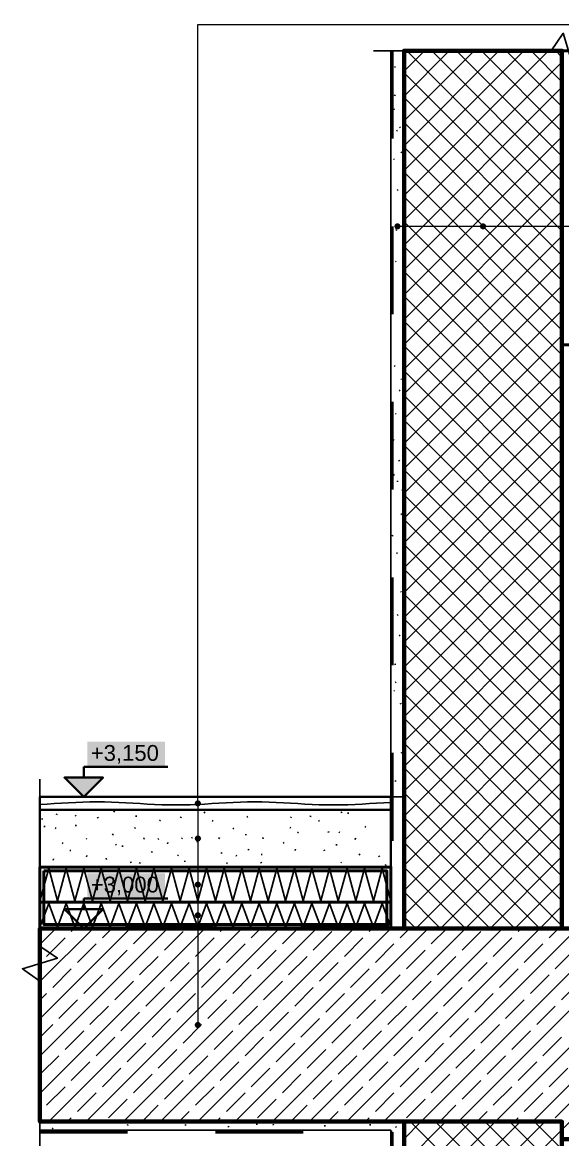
# Model space of a CAD drawing. Header units: metres. Extents: x -0.4 to 46.8, y -1.3 to 1.1.
# Drawn here: x -0.42 to 0.196, y -0.241 to 1.032 of the extents above; entities that cross this region are included whole.
import ezdxf

# ---------------------------------------------------------------- set-up
doc = ezdxf.new("R2010")
doc.units = ezdxf.units.M
doc.linetypes.add('KRESKOWA', pattern=[5.25, 4.2, -1.05])
doc.layers.add('A-DET-IZOL', color=30, linetype='Continuous', lineweight=35, true_color=0xef6c00)
doc.layers.add('A-DET-SZCZEL', color=1, linetype='KRESKOWA', lineweight=35, true_color=0xd32f2f)
for name, color, linetype, lineweight in [('A-DET-PRZERWA', 8, 'Continuous', 25), ('A-KRESKOWANIE', 8, 'Continuous', 18), ('A-MASKA', 7, 'Continuous', 18), ('A-OPISY', 2, 'Continuous', 25), ('A-RZEDNE', 1, 'Continuous', 25), ('A-SCIANY-IZOL', 4, 'Continuous', 35), ('A-SCIANY-KONSTR', 7, 'Continuous', 50), ('A-SCIANY-WYK', 8, 'Continuous', 18), ('A-WARSTWY', 8, 'Continuous', 25)]:
    doc.layers.add(name, color=color, linetype=linetype, lineweight=lineweight)
doc.styles.add('PL_ARIAL', font='arial.ttf')

msp = doc.modelspace()

# ---------------------------------------------------------------- hatches: boundary and pattern name
at = {"layer": 'A-MASKA', "true_color": 0xffffff}
for points in [[(-0.346, 0.183), (-0.2573, 0.183), (-0.2573, 0.213), (-0.346, 0.213)], [(-0.346, 0.033), (-0.2573, 0.033), (-0.2573, 0.063), (-0.346, 0.063)]]:
    msp.add_hatch(color=7, dxfattribs=at).paths.add_polyline_path(points)
at = {"layer": 'A-OPISY', "true_color": 0x000000}
for points in [[(0.011, 0.8), (0.0109, 0.8009), (0.0105, 0.8018), (0.01, 0.8025), (0.0092, 0.803), (0.0084, 0.8034), (0.0075, 0.8035), (0.0066, 0.8034), (0.0057, 0.803), (0.005, 0.8025), (0.0045, 0.8018), (0.0041, 0.8009), (0.004, 0.8), (0.0041, 0.7991), (0.0045, 0.7983), (0.005, 0.7975), (0.0057, 0.797), (0.0066, 0.7966), (0.0075, 0.7965), (0.0084, 0.7966), (0.0092, 0.797), (0.01, 0.7975), (0.0105, 0.7983), (0.0109, 0.7991)], [(0.1085, 0.8), (0.1084, 0.8009), (0.108, 0.8018), (0.1075, 0.8025), (0.1068, 0.803), (0.1059, 0.8034), (0.105, 0.8035), (0.1041, 0.8034), (0.1033, 0.803), (0.1025, 0.8025), (0.102, 0.8018), (0.1016, 0.8009), (0.1015, 0.8), (0.1016, 0.7991), (0.102, 0.7983), (0.1025, 0.7975), (0.1033, 0.797), (0.1041, 0.7966), (0.105, 0.7965), (0.1059, 0.7966), (0.1068, 0.797), (0.1075, 0.7975), (0.108, 0.7983), (0.1084, 0.7991)], [(-0.2165, 0.1425), (-0.2166, 0.1434), (-0.217, 0.1443), (-0.2175, 0.145), (-0.2182, 0.1455), (-0.2191, 0.1459), (-0.22, 0.146), (-0.2209, 0.1459), (-0.2218, 0.1455), (-0.2225, 0.145), (-0.223, 0.1443), (-0.2234, 0.1434), (-0.2235, 0.1425), (-0.2234, 0.1416), (-0.223, 0.1408), (-0.2225, 0.14), (-0.2218, 0.1395), (-0.2209, 0.1391), (-0.22, 0.139), (-0.2191, 0.1391), (-0.2182, 0.1395), (-0.2175, 0.14), (-0.217, 0.1408), (-0.2166, 0.1416)], [(-0.2165, 0.1025), (-0.2166, 0.1034), (-0.217, 0.1043), (-0.2175, 0.105), (-0.2182, 0.1055), (-0.2191, 0.1059), (-0.22, 0.106), (-0.2209, 0.1059), (-0.2218, 0.1055), (-0.2225, 0.105), (-0.223, 0.1043), (-0.2234, 0.1034), (-0.2235, 0.1025), (-0.2234, 0.1016), (-0.223, 0.1008), (-0.2225, 0.1), (-0.2218, 0.0995), (-0.2209, 0.0991), (-0.22, 0.099), (-0.2191, 0.0991), (-0.2182, 0.0995), (-0.2175, 0.1), (-0.217, 0.1008), (-0.2166, 0.1016)], [(-0.2165, 0.05), (-0.2166, 0.0509), (-0.217, 0.0518), (-0.2175, 0.0525), (-0.2182, 0.053), (-0.2191, 0.0534), (-0.22, 0.0535), (-0.2209, 0.0534), (-0.2218, 0.053), (-0.2225, 0.0525), (-0.223, 0.0518), (-0.2234, 0.0509), (-0.2235, 0.05), (-0.2234, 0.0491), (-0.223, 0.0483), (-0.2225, 0.0475), (-0.2218, 0.047), (-0.2209, 0.0466), (-0.22, 0.0465), (-0.2191, 0.0466), (-0.2182, 0.047), (-0.2175, 0.0475), (-0.217, 0.0483), (-0.2166, 0.0491)], [(-0.2165, 0.015), (-0.2166, 0.0159), (-0.217, 0.0168), (-0.2175, 0.0175), (-0.2182, 0.018), (-0.2191, 0.0184), (-0.22, 0.0185), (-0.2209, 0.0184), (-0.2218, 0.018), (-0.2225, 0.0175), (-0.223, 0.0168), (-0.2234, 0.0159), (-0.2235, 0.015), (-0.2234, 0.0141), (-0.223, 0.0133), (-0.2225, 0.0125), (-0.2218, 0.012), (-0.2209, 0.0116), (-0.22, 0.0115), (-0.2191, 0.0116), (-0.2182, 0.012), (-0.2175, 0.0125), (-0.217, 0.0133), (-0.2166, 0.0141)], [(-0.2165, -0.11), (-0.2166, -0.1091), (-0.217, -0.1082), (-0.2175, -0.1075), (-0.2182, -0.107), (-0.2191, -0.1066), (-0.22, -0.1065), (-0.2209, -0.1066), (-0.2218, -0.107), (-0.2225, -0.1075), (-0.223, -0.1082), (-0.2234, -0.1091), (-0.2235, -0.11), (-0.2234, -0.1109), (-0.223, -0.1118), (-0.2225, -0.1125), (-0.2218, -0.113), (-0.2209, -0.1134), (-0.22, -0.1135), (-0.2191, -0.1134), (-0.2182, -0.113), (-0.2175, -0.1125), (-0.217, -0.1118), (-0.2166, -0.1109)]]:
    msp.add_hatch(color=7, dxfattribs=at).paths.add_polyline_path(points)
at = {"layer": 'A-RZEDNE', "true_color": 0x000000}
msp.add_hatch(color=7, dxfattribs=at).paths.add_polyline_path([(-0.35, 0.15), (-0.328, 0.172), (-0.372, 0.172)])

# ---------------------------------------------------------------- linework, layer by layer
at = {"layer": 'A-DET-IZOL', "lineweight": 50, "ltscale": 0.01, "true_color": 0xef6c00}
msp.add_lwpolyline([(-0.3955, 0.0655), (-0.0045, 0.0655), (-0.0045, 0.0045), (-0.3955, 0.0045)], close=True, dxfattribs=at)
at = {"layer": 'A-DET-PRZERWA', "lineweight": 25, "ltscale": 0.01, "true_color": 0x000000}
for points in [[(-0.02, 1), (0.1825, 1), (0.1965, 1.02), (0.2085, 0.98), (0.2225, 1), (0.425, 1)], [(-0.4, 0.17), (-0.4, -0.02), (-0.38, -0.034), (-0.42, -0.046), (-0.4, -0.06), (-0.4, -0.25)]]:
    msp.add_lwpolyline(points, dxfattribs=at)
at = {"layer": 'A-DET-SZCZEL', "linetype": 'KRESKOWA', "lineweight": 50, "ltscale": 0.01, "true_color": 0xd32f2f, "flags": 128}
for points in [[(0.0015, 1), (0.0015, 0.004), (-0.4, 0.004)], [(-0.4, -0.232), (0.0015, -0.232), (0.0015, -0.8)]]:
    msp.add_lwpolyline(points, dxfattribs=at)
at = {"layer": 'A-KRESKOWANIE', "lineweight": 25, "ltscale": 0.01}
for points in [[(0.015, 0.8352), (0.1798, 1)], [(0.015, 0.8635), (0.1515, 1)], [(0.015, 0.8918), (0.1232, 1)], [(0.015, 0.9201), (0.0949, 1)], [(0.015, 0.9484), (0.0666, 1)], [(0.015, 0.9767), (0.0383, 1)], [(0.195, 0.8232), (0.0182, 1)], [(0.195, 0.8515), (0.0465, 1)], [(0.195, 0.8798), (0.0748, 1)], [(0.195, 0.9081), (0.1031, 1)], [(0.195, 0.9364), (0.1314, 1)], [(0.195, 0.9647), (0.1597, 1)], [(0.195, 0.9929), (0.1879, 1)], [(0.004, 0.9815), (0.0052, 0.9816)], [(0.015, 0.807), (0.195, 0.987)], [(0.195, 0.7949), (0.015, 0.9749)], [(0.015, 0.7787), (0.195, 0.9587)], [(0.0041, 0.9488), (0.0049, 0.9497)], [(0.195, 0.7667), (0.015, 0.9467)], [(0.0036, 0.9328), (0.0033, 0.934)], [(0.015, 0.7504), (0.195, 0.9304)], [(0.195, 0.7384), (0.015, 0.9184)], [(0.0065, 0.9088), (0.0076, 0.9093)], [(0.01, 0.9124), (0.0109, 0.9132)], [(0.015, 0.7221), (0.195, 0.9021)], [(0.0123, 0.8839), (0.0117, 0.885)], [(0.195, 0.7101), (0.015, 0.8901)], [(0.0039, 0.876), (0.0032, 0.877)], [(0.015, 0.6938), (0.195, 0.8738)], [(0.195, 0.6818), (0.015, 0.8618)], [(0.0072, 0.8414), (0.0084, 0.8415)], [(0.015, 0.6655), (0.195, 0.8455)], [(0.195, 0.6535), (0.015, 0.8335)], [(0.015, 0.6373), (0.195, 0.8173)], [(0.195, 0.6252), (0.015, 0.8052)], [(0.0061, 0.7952), (0.0063, 0.7963)], [(0.015, 0.609), (0.195, 0.789)], [(0.195, 0.597), (0.015, 0.777)], [(0.0053, 0.7594), (0.0062, 0.7602)], [(0.015, 0.5807), (0.195, 0.7607)], [(0.195, 0.5687), (0.015, 0.7487)], [(0.015, 0.5524), (0.195, 0.7324)], [(0.195, 0.5404), (0.015, 0.7204)], [(0.015, 0.5241), (0.195, 0.7041)], [(0.195, 0.5121), (0.015, 0.6921)], [(0.015, 0.4958), (0.195, 0.6758)], [(0.195, 0.4838), (0.015, 0.6638)], [(0.005, 0.6408), (0.0038, 0.6409)], [(0.015, 0.4675), (0.195, 0.6475)], [(0.0122, 0.6256), (0.0112, 0.6264)], [(0.195, 0.4555), (0.015, 0.6355)], [(0.0106, 0.6127), (0.0095, 0.6133)], [(0.015, 0.4393), (0.195, 0.6193)], [(0.195, 0.4273), (0.015, 0.6073)], [(0.0062, 0.586), (0.0052, 0.5866)], [(0.015, 0.411), (0.195, 0.591)], [(0.195, 0.399), (0.015, 0.579)], [(0.015, 0.3827), (0.195, 0.5627)], [(0.0036, 0.5562), (0.0025, 0.5567)], [(0.195, 0.3707), (0.015, 0.5507)], [(0.0099, 0.5324), (0.0092, 0.5334)], [(0.015, 0.3544), (0.195, 0.5344)], [(0.195, 0.3424), (0.015, 0.5224)], [(0.0031, 0.5165), (0.004, 0.5173)], [(0.0076, 0.5089), (0.0074, 0.5101)], [(0.0135, 0.519), (0.0142, 0.52)], [(0.0126, 0.4993), (0.0138, 0.4995)], [(0.015, 0.3261), (0.195, 0.5061)], [(0.195, 0.3141), (0.015, 0.4941)], [(0.0124, 0.4718), (0.0113, 0.4723)], [(0.015, 0.2978), (0.195, 0.4778)], [(0.195, 0.2858), (0.015, 0.4658)], [(0.0015, 0.4471), (0.0023, 0.4481)], [(0.015, 0.2696), (0.195, 0.4496)], [(0.195, 0.2575), (0.015, 0.4375)], [(0.0074, 0.4274), (0.0064, 0.428)], [(0.015, 0.2413), (0.195, 0.4213)], [(0.195, 0.2293), (0.015, 0.4093)], [(0.0119, 0.383), (0.0114, 0.3841)], [(0.015, 0.213), (0.195, 0.393)], [(0.195, 0.201), (0.015, 0.381)], [(0.0072, 0.3571), (0.0083, 0.3574)], [(0.015, 0.1847), (0.195, 0.3647)], [(0.195, 0.1727), (0.015, 0.3527)], [(0.0095, 0.3335), (0.0105, 0.334)], [(0.015, 0.1564), (0.195, 0.3364)], [(0.195, 0.1444), (0.015, 0.3244)], [(0.015, 0.1281), (0.195, 0.3081)], [(0.0043, 0.3007), (0.0055, 0.301)], [(0.195, 0.1161), (0.015, 0.2961)], [(0.0048, 0.2804), (0.0059, 0.2808)], [(0.0034, 0.2702), (0.0043, 0.271)], [(0.015, 0.0999), (0.195, 0.2799)], [(0.195, 0.0878), (0.015, 0.2678)], [(0.0115, 0.2556), (0.0111, 0.2568)], [(0.015, 0.0716), (0.195, 0.2516)], [(0.195, 0.0596), (0.015, 0.2396)], [(0.015, 0.0433), (0.195, 0.2233)], [(0.195, 0.0313), (0.015, 0.2113)], [(0.0126, 0.1998), (0.012, 0.2008)], [(0.015, 0.015), (0.195, 0.195)], [(0.195, 0.003), (0.015, 0.183)], [(0.0057, 0.1675), (0.0049, 0.1684)], [(0.0283, 0), (0.195, 0.1667)], [(0.1697, 0), (0.015, 0.1547)], [(-0.4, 0.1413), (-0.3918, 0.1418), (-0.3837, 0.1423), (-0.3755, 0.1428), (-0.3673, 0.1433), (-0.3592, 0.1437), (-0.351, 0.144), (-0.3429, 0.1442), (-0.3347, 0.1443), (-0.3265, 0.1442), (-0.3184, 0.144), (-0.3102, 0.1437), (-0.302, 0.1432), (-0.2939, 0.1427), (-0.2857, 0.1422), (-0.2776, 0.1417), (-0.2694, 0.1413), (-0.2612, 0.141), (-0.2531, 0.1408), (-0.2449, 0.1407), (-0.2367, 0.1408), (-0.2286, 0.141), (-0.2204, 0.1413), (-0.2122, 0.1418), (-0.2041, 0.1422), (-0.1959, 0.1428), (-0.1878, 0.1432), (-0.1796, 0.1437), (-0.1714, 0.144), (-0.1633, 0.1442), (-0.1551, 0.1443), (-0.1469, 0.1442), (-0.1388, 0.144), (-0.1306, 0.1437), (-0.1224, 0.1433), (-0.1143, 0.1428), (-0.1061, 0.1423), (-0.098, 0.1418), (-0.0898, 0.1413), (-0.0816, 0.141), (-0.0735, 0.1408), (-0.0653, 0.1407), (-0.0571, 0.1408), (-0.049, 0.141), (-0.0408, 0.1413), (-0.0327, 0.1417), (-0.0245, 0.1422), (-0.0163, 0.1427), (-0.0082, 0.1432), (0, 0.1437)], [(-0.381, 0.1293), (-0.3806, 0.1307)], [(-0.3598, 0.1281), (-0.3586, 0.1289)], [(-0.3147, 0.133), (-0.316, 0.1335)], [(-0.2911, 0.128), (-0.2897, 0.1281)], [(-0.2118, 0.1317), (-0.213, 0.1325)], [(-0.1641, 0.1267), (-0.1629, 0.1274)], [(-0.091, 0.1276), (-0.0924, 0.1279)], [(-0.0566, 0.1316), (-0.0558, 0.1327)], [(-0.0487, 0.1307), (-0.0485, 0.1321)], [(0.0566, 0), (0.195, 0.1384)], [(-0.3967, 0.1244), (-0.3981, 0.1248)], [(-0.3941, 0.1162), (-0.3955, 0.1163)], [(-0.3814, 0.114), (-0.3825, 0.1148)], [(-0.3591, 0.1166), (-0.359, 0.118)], [(-0.3335, 0.1257), (-0.3343, 0.1269)], [(-0.2917, 0.1138), (-0.2913, 0.1151)], [(-0.2624, 0.1228), (-0.2636, 0.1234)], [(-0.2397, 0.1259), (-0.239, 0.1272)], [(-0.2024, 0.1224), (-0.2037, 0.123)], [(-0.1139, 0.1145), (-0.1151, 0.1152)], [(-0.1133, 0.1262), (-0.1143, 0.1272)], [(-0.0824, 0.1223), (-0.0813, 0.1232)], [(-0.0284, 0.1155), (-0.0297, 0.116)], [(0.1414, 0), (0.015, 0.1264)], [(-0.3474, 0.1016), (-0.3464, 0.1026)], [(-0.3162, 0.1068), (-0.3175, 0.1073)], [(-0.2813, 0.1018), (-0.2814, 0.1032)], [(-0.2656, 0.1018), (-0.2644, 0.1023)], [(-0.2376, 0.1021), (-0.2387, 0.1031)], [(-0.2273, 0.1033), (-0.2259, 0.1036)], [(-0.1961, 0.1023), (-0.1955, 0.1035)], [(-0.1789, 0.1134), (-0.18, 0.1143)], [(-0.1653, 0.1062), (-0.1652, 0.1076)], [(-0.1457, 0.1023), (-0.1459, 0.1037)], [(-0.1052, 0.1091), (-0.1065, 0.1096)], [(-0.0718, 0.1099), (-0.0704, 0.1101)], [(-0.0581, 0.1094), (-0.0594, 0.1098)], [(-0.0409, 0.1015), (-0.0401, 0.1027)], [(0.0849, 0), (0.195, 0.1101)], [(-0.3734, 0.0967), (-0.3745, 0.0976)], [(-0.3137, 0.0949), (-0.3126, 0.0959)], [(-0.3065, 0.0936), (-0.3051, 0.0937)], [(-0.2546, 0.0966), (-0.2542, 0.0979)], [(-0.2206, 0.0984), (-0.2204, 0.0998)], [(-0.1617, 0.0893), (-0.1626, 0.0904)], [(-0.1228, 0.097), (-0.1218, 0.098)], [(-0.1089, 0.089), (-0.1088, 0.0904)], [(-0.0756, 0.0883), (-0.0761, 0.0896)], [(-0.0618, 0.0946), (-0.062, 0.096)], [(0.1131, 0), (0.015, 0.0981)], [(-0.3849, 0.0779), (-0.3845, 0.0792)], [(-0.3646, 0.0889), (-0.366, 0.089)], [(-0.3469, 0.0817), (-0.3466, 0.0831)], [(-0.3242, 0.0787), (-0.3245, 0.0801)], [(-0.2729, 0.0866), (-0.272, 0.0877)], [(-0.2422, 0.0829), (-0.2433, 0.0838)], [(-0.2347, 0.0758), (-0.2349, 0.0771)], [(-0.1925, 0.0856), (-0.1935, 0.0865)], [(-0.1754, 0.0828), (-0.1767, 0.0833)], [(-0.148, 0.0842), (-0.1466, 0.0843)], [(-0.0352, 0.084), (-0.0364, 0.0847)], [(-0.013, 0.0817), (-0.0137, 0.0829)], [(0.1131, 0), (0.195, 0.0819)], [(-0.4, 0.0315), (-0.39, 0.0685), (-0.38, 0.0315), (-0.37, 0.0685), (-0.36, 0.0315), (-0.35, 0.0685), (-0.34, 0.0315), (-0.33, 0.0685), (-0.32, 0.0315), (-0.31, 0.0685), (-0.3, 0.0315), (-0.29, 0.0685), (-0.28, 0.0315), (-0.27, 0.0685), (-0.26, 0.0315), (-0.25, 0.0685), (-0.24, 0.0315), (-0.23, 0.0685), (-0.22, 0.0315), (-0.21, 0.0685), (-0.2, 0.0315), (-0.19, 0.0685), (-0.18, 0.0315), (-0.17, 0.0685), (-0.16, 0.0315), (-0.15, 0.0685), (-0.14, 0.0315), (-0.13, 0.0685), (-0.12, 0.0315), (-0.11, 0.0685), (-0.1, 0.0315), (-0.09, 0.0685), (-0.08, 0.0315), (-0.07, 0.0685), (-0.06, 0.0315), (-0.05, 0.0685), (-0.04, 0.0315), (-0.03, 0.0685), (-0.02, 0.0315), (-0.01, 0.0685), (0, 0.0315), (0, 0.0315)], [(-0.297, 0.0752), (-0.2956, 0.0755)], [(-0.2866, 0.074), (-0.2856, 0.075)], [(-0.1862, 0.0741), (-0.1874, 0.0749)], [(-0.1476, 0.0744), (-0.1482, 0.0757)], [(-0.0562, 0.0746), (-0.0572, 0.0756)], [(-0.0062, 0.0716), (-0.0059, 0.073)], [(0.0849, 0), (0.015, 0.0699)], [(0.1414, 0), (0.195, 0.0536)], [(0.0566, 0), (0.015, 0.0416)], [(-0.4, 0.0015), (-0.39, 0.0285), (-0.38, 0.0015), (-0.37, 0.0285), (-0.36, 0.0015), (-0.35, 0.0285), (-0.34, 0.0015), (-0.33, 0.0285), (-0.32, 0.0015), (-0.31, 0.0285), (-0.3, 0.0015), (-0.29, 0.0285), (-0.28, 0.0015), (-0.27, 0.0285), (-0.26, 0.0015), (-0.25, 0.0285), (-0.24, 0.0015), (-0.23, 0.0285), (-0.22, 0.0015), (-0.21, 0.0285), (-0.2, 0.0015), (-0.19, 0.0285), (-0.18, 0.0015), (-0.17, 0.0285), (-0.16, 0.0015), (-0.15, 0.0285), (-0.14, 0.0015), (-0.13, 0.0285), (-0.12, 0.0015), (-0.11, 0.0285), (-0.1, 0.0015), (-0.09, 0.0285), (-0.08, 0.0015), (-0.07, 0.0285), (-0.06, 0.0015), (-0.05, 0.0285), (-0.04, 0.0015), (-0.03, 0.0285), (-0.02, 0.0015), (-0.01, 0.0285), (0, 0.0015), (0, 0.0015)], [(0.0283, 0), (0.015, 0.0133)], [(0.1697, 0), (0.195, 0.0253)], [(-0.4, -0.1879), (-0.2121, 0)], [(-0.4, -0.1454), (-0.2546, 0)], [(-0.4, -0.103), (-0.297, 0)], [(-0.4, -0.0606), (-0.3394, 0)], [(-0.4, -0.0182), (-0.3818, 0)], [(-0.3897, -0.22), (-0.1697, 0)], [(-0.3642, -0.0035), (-0.3606, 0)], [(-0.3473, -0.22), (-0.1273, 0)], [(-0.3288, -0.0106), (-0.3182, 0)], [(-0.3049, -0.22), (-0.0849, 0)], [(-0.2934, -0.0177), (-0.2758, 0)], [(-0.2624, -0.22), (-0.0424, 0)], [(-0.22, -0.22), (0, 0)], [(-0.1945, -0.0035), (-0.1909, 0)], [(-0.1776, -0.22), (0.0424, 0)], [(-0.1591, -0.0106), (-0.1485, 0)], [(-0.1351, -0.22), (0.0849, 0)], [(-0.1237, -0.0177), (-0.1061, 0)], [(-0.0927, -0.22), (0.1273, 0)], [(-0.0503, -0.22), (0.1697, 0)], [(-0.0247, -0.0035), (-0.0212, 0)], [(-0.0079, -0.22), (0.2121, 0)], [(0.0106, -0.0106), (0.0212, 0)], [(0.0346, -0.22), (0.2546, 0)], [(0.046, -0.0177), (0.0636, 0)], [(0.077, -0.22), (0.297, 0)], [(0.1194, -0.22), (0.3394, 0)], [(0.145, -0.0035), (0.1485, 0)], [(0.1618, -0.22), (0.3818, 0)], [(0.1803, -0.0106), (0.1909, 0)], [(0.195, -0.2293), (0.4243, 0)], [(-0.3924, -0.0318), (-0.3712, -0.0106)], [(-0.2581, -0.0247), (-0.2369, -0.0035)], [(-0.2227, -0.0318), (-0.2015, -0.0106)], [(-0.0884, -0.0247), (-0.0672, -0.0035)], [(-0.053, -0.0318), (-0.0318, -0.0106)], [(0.0813, -0.0247), (0.1025, -0.0035)], [(0.1167, -0.0318), (0.1379, -0.0106)], [(-0.3571, -0.0389), (-0.3359, -0.0177)], [(-0.3217, -0.046), (-0.3005, -0.0247)], [(-0.1874, -0.0389), (-0.1662, -0.0177)], [(-0.152, -0.046), (-0.1308, -0.0247)], [(-0.0177, -0.0389), (0.0035, -0.0177)], [(0.0177, -0.046), (0.0389, -0.0247)], [(0.152, -0.0389), (0.1732, -0.0177)], [(0.1874, -0.046), (0.2086, -0.0247)], [(-0.2864, -0.053), (-0.2652, -0.0318)], [(-0.1167, -0.053), (-0.0955, -0.0318)], [(0.053, -0.053), (0.0742, -0.0318)], [(-0.4, -0.0394), (-0.3995, -0.0389)], [(-0.3854, -0.0672), (-0.3642, -0.046)], [(-0.251, -0.0601), (-0.2298, -0.0389)], [(-0.2157, -0.0672), (-0.1945, -0.046)], [(-0.0813, -0.0601), (-0.0601, -0.0389)], [(-0.046, -0.0672), (-0.0247, -0.046)], [(0.0884, -0.0601), (0.1096, -0.0389)], [(0.1237, -0.0672), (0.145, -0.046)], [(-0.35, -0.0742), (-0.3288, -0.053)], [(-0.3147, -0.0813), (-0.2934, -0.0601)], [(-0.1803, -0.0742), (-0.1591, -0.053)], [(-0.145, -0.0813), (-0.1237, -0.0601)], [(-0.0106, -0.0742), (0.0106, -0.053)], [(0.0247, -0.0813), (0.046, -0.0601)], [(0.1591, -0.0742), (0.1803, -0.053)], [(0.1945, -0.0813), (0.2157, -0.0601)], [(-0.4, -0.0818), (-0.3924, -0.0742)], [(-0.2793, -0.0884), (-0.2581, -0.0672)], [(-0.244, -0.0955), (-0.2227, -0.0742)], [(-0.1096, -0.0884), (-0.0884, -0.0672)], [(-0.0742, -0.0955), (-0.053, -0.0742)], [(0.0601, -0.0884), (0.0813, -0.0672)], [(0.0955, -0.0955), (0.1167, -0.0742)], [(-0.3783, -0.1025), (-0.3571, -0.0813)], [(-0.3429, -0.1096), (-0.3217, -0.0884)], [(-0.2086, -0.1025), (-0.1874, -0.0813)], [(-0.1732, -0.1096), (-0.152, -0.0884)], [(-0.0389, -0.1025), (-0.0177, -0.0813)], [(-0.0035, -0.1096), (0.0177, -0.0884)], [(0.1308, -0.1025), (0.152, -0.0813)], [(0.1662, -0.1096), (0.1874, -0.0884)], [(-0.3076, -0.1167), (-0.2864, -0.0955)], [(-0.1379, -0.1167), (-0.1167, -0.0955)], [(0.0318, -0.1167), (0.053, -0.0955)], [(-0.4, -0.1242), (-0.3854, -0.1096)], [(-0.2722, -0.1237), (-0.251, -0.1025)], [(-0.2369, -0.1308), (-0.2157, -0.1096)], [(-0.1025, -0.1237), (-0.0813, -0.1025)], [(-0.0672, -0.1308), (-0.046, -0.1096)], [(0.0672, -0.1237), (0.0884, -0.1025)], [(0.1025, -0.1308), (0.1237, -0.1096)], [(-0.3712, -0.1379), (-0.35, -0.1167)], [(-0.3359, -0.145), (-0.3147, -0.1237)], [(-0.2015, -0.1379), (-0.1803, -0.1167)], [(-0.1662, -0.145), (-0.145, -0.1237)], [(-0.0318, -0.1379), (-0.0106, -0.1167)], [(0.0035, -0.145), (0.0247, -0.1237)], [(0.1379, -0.1379), (0.1591, -0.1167)], [(0.1732, -0.145), (0.1945, -0.1237)], [(-0.3005, -0.152), (-0.2793, -0.1308)], [(-0.2652, -0.1591), (-0.244, -0.1379)], [(-0.1308, -0.152), (-0.1096, -0.1308)], [(-0.0955, -0.1591), (-0.0742, -0.1379)], [(0.0389, -0.152), (0.0601, -0.1308)], [(0.0742, -0.1591), (0.0955, -0.1379)], [(-0.3995, -0.1662), (-0.3783, -0.145)], [(-0.3642, -0.1732), (-0.3429, -0.152)], [(-0.2298, -0.1662), (-0.2086, -0.145)], [(-0.1945, -0.1732), (-0.1732, -0.152)], [(-0.0601, -0.1662), (-0.0389, -0.145)], [(-0.0247, -0.1732), (-0.0035, -0.152)], [(0.1096, -0.1662), (0.1308, -0.145)], [(0.145, -0.1732), (0.1662, -0.152)], [(-0.3288, -0.1803), (-0.3076, -0.1591)], [(-0.1591, -0.1803), (-0.1379, -0.1591)], [(0.0106, -0.1803), (0.0318, -0.1591)], [(0.1803, -0.1803), (0.2015, -0.1591)], [(-0.2934, -0.1874), (-0.2722, -0.1662)], [(-0.2581, -0.1945), (-0.2369, -0.1732)], [(-0.1237, -0.1874), (-0.1025, -0.1662)], [(-0.0884, -0.1945), (-0.0672, -0.1732)], [(0.046, -0.1874), (0.0672, -0.1662)], [(0.0813, -0.1945), (0.1025, -0.1732)], [(-0.3924, -0.2015), (-0.3712, -0.1803)], [(-0.3571, -0.2086), (-0.3359, -0.1874)], [(-0.2227, -0.2015), (-0.2015, -0.1803)], [(-0.1874, -0.2086), (-0.1662, -0.1874)], [(-0.053, -0.2015), (-0.0318, -0.1803)], [(-0.0177, -0.2086), (0.0035, -0.1874)], [(0.1167, -0.2015), (0.1379, -0.1803)], [(0.152, -0.2086), (0.1732, -0.1874)], [(-0.3217, -0.2157), (-0.3005, -0.1945)], [(-0.2836, -0.22), (-0.2652, -0.2015)], [(-0.152, -0.2157), (-0.1308, -0.1945)], [(-0.1139, -0.22), (-0.0955, -0.2015)], [(0.0177, -0.2157), (0.0389, -0.1945)], [(0.0558, -0.22), (0.0742, -0.2015)], [(0.1874, -0.2157), (0.2086, -0.1945)], [(-0.4, -0.2091), (-0.3995, -0.2086)], [(-0.3685, -0.22), (-0.3642, -0.2157)], [(-0.2412, -0.22), (-0.2298, -0.2086)], [(-0.1988, -0.22), (-0.1945, -0.2157)], [(-0.0715, -0.22), (-0.0601, -0.2086)], [(-0.0291, -0.22), (-0.0247, -0.2157)], [(0.0982, -0.22), (0.1096, -0.2086)], [(0.1406, -0.22), (0.145, -0.2157)], [(-0.3848, -0.2282), (-0.3859, -0.2277)], [(-0.3002, -0.2246), (-0.2997, -0.2235)], [(-0.2343, -0.2245), (-0.2336, -0.2235)], [(-0.1847, -0.2263), (-0.1853, -0.2252)], [(-0.1526, -0.2238), (-0.1529, -0.2226)], [(-0.1338, -0.2242), (-0.1341, -0.223)], [(-0.0759, -0.225), (-0.0747, -0.2248)], [(-0.0242, -0.2239), (-0.023, -0.2238)], [(0.0059, -0.2269), (0.0056, -0.2258)], [(0.015, -0.381), (0.176, -0.22)], [(0.015, -0.3527), (0.1477, -0.22)], [(0.015, -0.3244), (0.1194, -0.22)], [(0.015, -0.2961), (0.0911, -0.22)], [(0.015, -0.2678), (0.0628, -0.22)], [(0.015, -0.2396), (0.0346, -0.22)], [(0.195, -0.393), (0.022, -0.22)], [(0.195, -0.3647), (0.0503, -0.22)], [(0.195, -0.3364), (0.0786, -0.22)], [(0.195, -0.3081), (0.1069, -0.22)], [(0.195, -0.2799), (0.1351, -0.22)], [(0.195, -0.2516), (0.1634, -0.22)], [(0.195, -0.2233), (0.1917, -0.22)], [(0.015, -0.4093), (0.195, -0.2293)]]:
    msp.add_lwpolyline(points, dxfattribs=at)
at = {"layer": 'A-OPISY', "lineweight": 18, "ltscale": 0.01}
for points in [[(-0.22, 0.1425), (-0.22, 1.03), (1.33, 1.03), (1.35, 1.0324), (1.395, 1.0097), (1.41, 1.0097)], [(0.4, 0.8), (0.295, 0.8), (0.105, 0.8), (0.0075, 0.8)], [(-0.22, 0.1425), (-0.22, 0.1025), (-0.22, 0.05), (-0.22, 0.015), (-0.22, -0.11)]]:
    msp.add_lwpolyline(points, dxfattribs=at)
at = {"layer": 'A-RZEDNE', "lineweight": 35, "ltscale": 0.01}
for points in [[(-0.35, 0.172), (-0.35, 0.184)], [(-0.35, 0.184), (-0.2543, 0.184)], [(-0.375, 0.15), (-0.32, 0.15)], [(-0.35, 0.022), (-0.35, 0.034)], [(-0.35, 0.034), (-0.2543, 0.034)], [(-0.375, 0), (-0.32, 0)]]:
    msp.add_lwpolyline(points, dxfattribs=at)
for points in [[(-0.35, 0.15), (-0.328, 0.172), (-0.372, 0.172)], [(-0.35, 0), (-0.328, 0.022), (-0.372, 0.022)]]:
    msp.add_lwpolyline(points, close=True, dxfattribs=at)
at = {"layer": 'A-SCIANY-IZOL', "lineweight": 50, "ltscale": 0.01}
for points in [[(0.195, 0.665), (0.195, 0.665), (0.195, 1), (0.195, 1), (0.195, 1), (0.395, 1), (0.395, 1), (0.395, 1), (0.395, 0.665), (0.395, 0.665), (0.395, 0.665), (0.195, 0.665)], [(0.195, 0.665), (0.195, 0.665), (0.195, 0.665), (0.395, 0.665), (0.395, 0.665), (0.395, 0.665), (0.395, 0), (0.395, 0), (0.395, 0), (0.195, 0), (0.195, 0), (0.195, 0)], [(-0.4, 0.03), (-0.4, 0.03), (-0.4, 0.07), (-0.4, 0.07), (-0.4, 0.07), (0, 0.07), (0, 0.07), (0, 0.07), (0, 0.03), (0, 0.03), (0, 0.03), (-0.4, 0.03)], [(-0.4, 0), (-0.4, 0), (-0.4, 0.03), (-0.4, 0.03), (-0.4, 0.03), (0, 0.03), (0, 0.03), (0, 0.03), (0, 0), (0, 0), (0, 0), (-0.4, 0)]]:
    msp.add_lwpolyline(points, close=True, dxfattribs=at)
msp.add_lwpolyline([(0.195, -0.8), (0.195, -0.24), (0.195, -0.24), (0.195, -0.24), (1.195, -0.24), (1.195, -0.24), (1.195, -0.24), (1.195, -0.34)], dxfattribs=at)
at = {"layer": 'A-SCIANY-KONSTR', "lineweight": 70, "ltscale": 0.01}
for points in [[(0.015, 1), (0.015, 1), (0.015, 1), (0.195, 1), (0.195, 1), (0.195, 1), (0.195, 0), (0.195, 0), (0.195, 0), (0.015, 0), (0.015, 0), (0.015, 0)], [(0.015, -0.8), (0.015, -0.8), (0.015, -0.22), (0.015, -0.22), (0.015, -0.22), (0.195, -0.22), (0.195, -0.22), (0.195, -0.22), (0.195, -0.8), (0.195, -0.8), (0.195, -0.8), (0.015, -0.8)]]:
    msp.add_lwpolyline(points, close=True, dxfattribs=at)
msp.add_lwpolyline([(1.3, -0.24), (0.195, -0.24), (0.195, -0.24), (0.195, -0.24), (0.195, -0.22), (0.195, -0.22), (0.195, -0.22), (0.195, -0.22), (0.195, -0.22), (0.195, -0.22), (0.195, -0.22), (0.195, -0.22), (0.195, -0.22), (0.195, -0.22), (0.195, -0.22), (0.195, -0.22), (0.195, -0.22), (0.195, -0.22), (0.195, -0.22), (0.195, -0.22), (0.195, -0.22), (-0.4, -0.22), (-0.4, -0.22), (-0.4, -0.22), (-0.4, 0), (-0.4, 0), (-0.4, 0), (1.3, 0)], dxfattribs=at)
at = {"layer": 'A-SCIANY-WYK', "lineweight": 25, "ltscale": 0.01}
msp.add_lwpolyline([(0, 0.15), (0, 0.15), (0, 1), (0, 1), (0, 1), (0.015, 1), (0.015, 1), (0.015, 1), (0.015, 0.15), (0.015, 0.15), (0.015, 0.15), (0, 0.15)], close=True, dxfattribs=at)
msp.add_lwpolyline([(0, -0.8), (0, -0.23), (0, -0.23), (0, -0.23), (0, -0.23), (0, -0.23), (0, -0.23), (0, -0.23), (0, -0.23), (0, -0.23), (0, -0.23), (0, -0.23), (0, -0.23), (0, -0.23), (0, -0.23), (0, -0.23), (0, -0.23), (0, -0.23), (-0.4, -0.23), (-0.4, -0.23), (-0.4, -0.23), (-0.4, -0.22), (-0.4, -0.22), (-0.4, -0.22), (0.015, -0.22), (0.015, -0.22), (0.015, -0.22), (0.015, -0.8)], dxfattribs=at)
at = {"layer": 'A-WARSTWY', "lineweight": 35, "ltscale": 0.01}
for points in [[(-0.4, 0.135), (-0.4, 0.135), (-0.4, 0.15), (-0.4, 0.15), (-0.4, 0.15), (0, 0.15), (0, 0.15), (0, 0.15), (0, 0.135), (0, 0.135), (0, 0.135), (-0.4, 0.135)], [(-0.4, 0.07), (-0.4, 0.07), (-0.4, 0.135), (-0.4, 0.135), (-0.4, 0.135), (0, 0.135), (0, 0.135), (0, 0.135), (0, 0.07), (0, 0.07), (0, 0.07), (-0.4, 0.07)]]:
    msp.add_lwpolyline(points, close=True, dxfattribs=at)

# ---------------------------------------------------------------- texts
at = {"layer": 'A-RZEDNE', "style": 'PL_ARIAL'}
for s, p in [('+3,150', (-0.342, 0.191)), ('+3,000', (-0.342, 0.041))]:
    msp.add_text(s, height=0.018, dxfattribs=at).set_placement(p)

doc.saveas('drawing.dxf')
